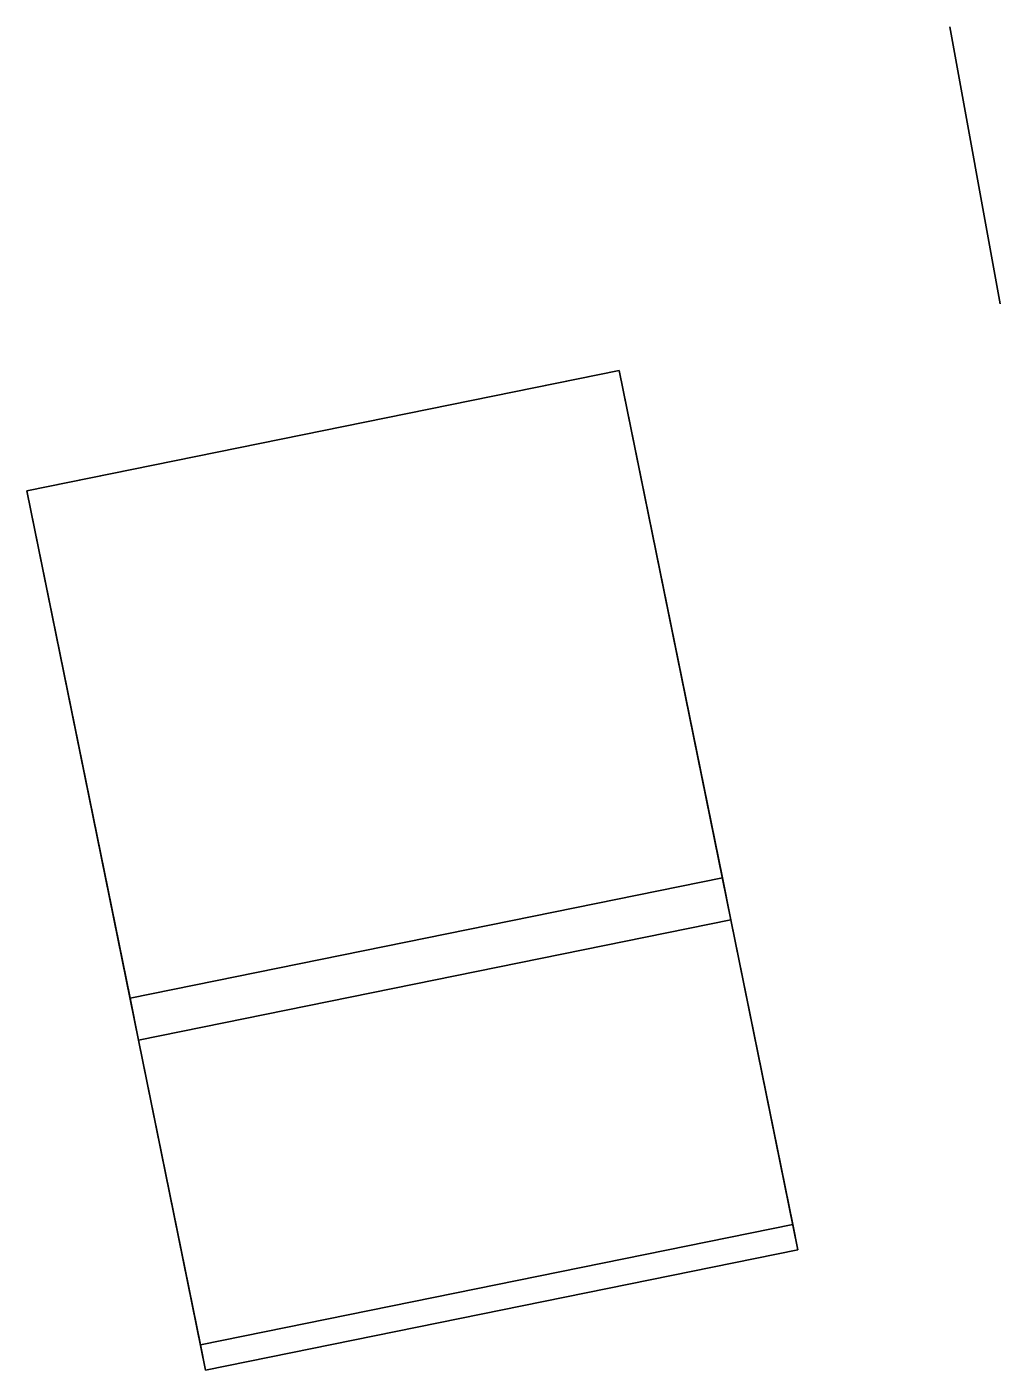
# Model space of a CAD drawing. Header units: metres. Extents: x 99985 to 959770, y 99998 to 1946579.
# Drawn here: x 959764.73 to 959769.56, y 1946572.21 to 1946578.88 of the extents above; entities outside this region: 1.
import ezdxf

# ---------------------------------------------------------------- set-up
doc = ezdxf.new("R2010")
doc.units = ezdxf.units.M

msp = doc.modelspace()

# ---------------------------------------------------------------- linework, layer by layer
at = {"layer": 'Building Shading', "color": 195}
for points in [[(959769.3125, 1946578.875, 96.9866), (959769.3125, 1946578.875, 37.9866), (959769.5625, 1946577.5, 37.9866), (959769.5625, 1946577.5, 96.9866)], [(959769.5625, 1946577.5, 96.9866), (959769.5625, 1946577.5, 37.9866), (959769.3125, 1946578.875, 37.9866), (959769.3125, 1946578.875, 96.9866)]]:
    msp.add_3dface(points, dxfattribs=at)
at = {"layer": 'CORE', "color": 43}
for points in [[(959768.2262, 1946574.4435, 84.5685), (959768.2262, 1946574.4435, 81.4603), (959765.2863, 1946573.8458, 81.4603), (959765.2863, 1946573.8458, 84.5685)], [(959768.5592, 1946572.8054, 84.5685), (959768.5592, 1946572.8054, 81.4603), (959768.2262, 1946574.4435, 81.4603), (959768.2262, 1946574.4435, 84.5685)], [(959765.2863, 1946573.8458, 84.5685), (959765.2863, 1946573.8458, 81.4603), (959765.6194, 1946572.2077, 81.4603), (959765.6194, 1946572.2077, 84.5685)], [(959765.6194, 1946572.2077, 84.5685), (959765.6194, 1946572.2077, 81.4603), (959768.5592, 1946572.8054, 81.4603), (959768.5592, 1946572.8054, 84.5685)]]:
    msp.add_3dface(points, dxfattribs=at)
at = {"layer": 'CORE', "color": 8}
for points in [[(959768.2262, 1946574.4435, 81.4603), (959768.5339, 1946572.9302, 81.4603), (959765.594, 1946572.3325, 81.4603), (959765.2863, 1946573.8458, 81.4603)], [(959768.5339, 1946572.9302, 81.4603), (959768.5592, 1946572.8054, 81.4603), (959765.6194, 1946572.2077, 81.4603), (959765.594, 1946572.3325, 81.4603)]]:
    msp.add_3dface(points, dxfattribs=at)
at = {"layer": 'CORE', "color": 15}
for points in [[(959768.2262, 1946574.4435, 84.5685), (959765.2863, 1946573.8458, 84.5685), (959765.594, 1946572.3325, 84.5685), (959768.5339, 1946572.9302, 84.5685)], [(959768.5339, 1946572.9302, 84.5685), (959765.594, 1946572.3325, 84.5685), (959765.6194, 1946572.2077, 84.5685), (959768.5592, 1946572.8054, 84.5685)]]:
    msp.add_3dface(points, dxfattribs=at)
at = {"layer": 'PERIM', "color": 43}
for points in [[(959767.672, 1946577.1691, 84.5685), (959767.672, 1946577.1691, 81.4603), (959764.7322, 1946576.5714, 81.4603), (959764.7322, 1946576.5714, 84.5685)], [(959768.2262, 1946574.4435, 84.5685), (959768.2262, 1946574.4435, 81.4603), (959767.672, 1946577.1691, 81.4603), (959767.672, 1946577.1691, 84.5685)], [(959764.7322, 1946576.5714, 84.5685), (959764.7322, 1946576.5714, 81.4603), (959765.2863, 1946573.8458, 81.4603), (959765.2863, 1946573.8458, 84.5685)], [(959765.2863, 1946573.8458, 84.5685), (959765.2863, 1946573.8458, 81.4603), (959768.2262, 1946574.4435, 81.4603), (959768.2262, 1946574.4435, 84.5685)]]:
    msp.add_3dface(points, dxfattribs=at)
at = {"layer": 'PERIM', "color": 8}
for points in [[(959767.672, 1946577.1691, 81.4603), (959768.184, 1946574.6511, 81.4603), (959765.2441, 1946574.0534, 81.4603), (959764.7322, 1946576.5714, 81.4603)], [(959768.184, 1946574.6511, 81.4603), (959768.2262, 1946574.4435, 81.4603), (959765.2863, 1946573.8458, 81.4603), (959765.2441, 1946574.0534, 81.4603)]]:
    msp.add_3dface(points, dxfattribs=at)
at = {"layer": 'PERIM', "color": 15}
for points in [[(959767.672, 1946577.1691, 84.5685), (959764.7322, 1946576.5714, 84.5685), (959765.2441, 1946574.0534, 84.5685), (959768.184, 1946574.6511, 84.5685)], [(959768.184, 1946574.6511, 84.5685), (959765.2441, 1946574.0534, 84.5685), (959765.2863, 1946573.8458, 84.5685), (959768.2262, 1946574.4435, 84.5685)]]:
    msp.add_3dface(points, dxfattribs=at)
at = {"layer": 'PERIM', "color": 143}
msp.add_3dface([(959767.574, 1946577.1492, 83.6424), (959767.574, 1946577.1492, 82.3103), (959764.8302, 1946576.5913, 82.3103), (959764.8302, 1946576.5913, 83.6424)], dxfattribs=at)

doc.saveas('drawing.dxf')
